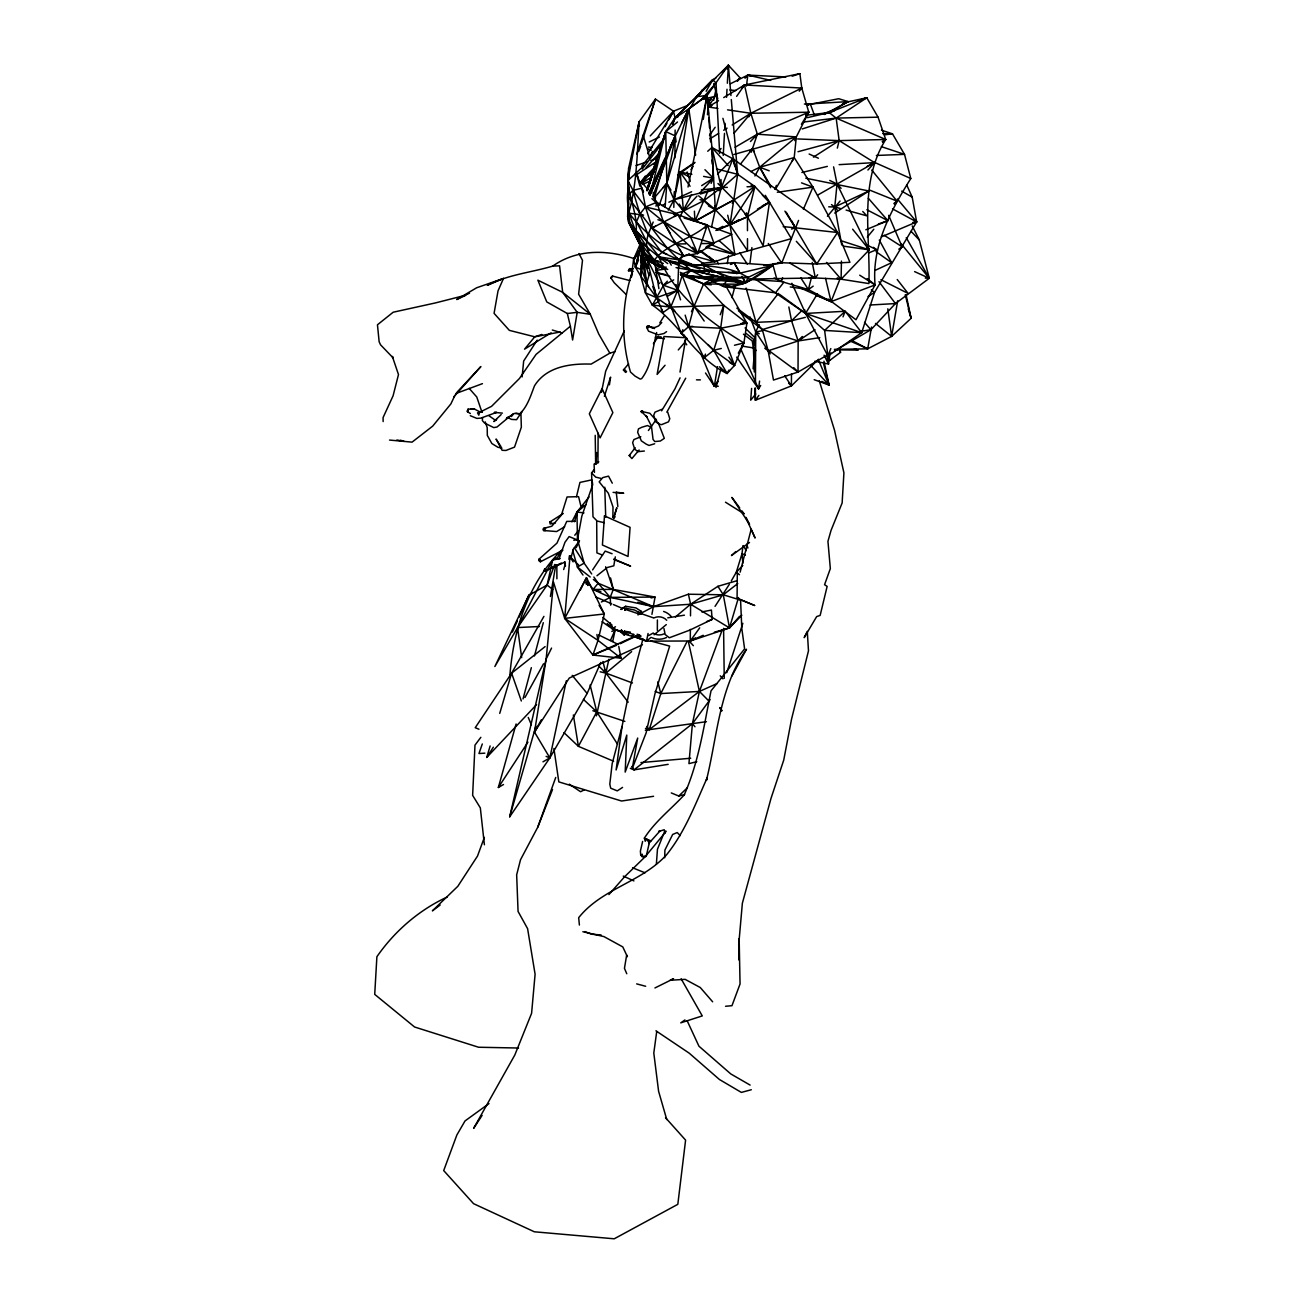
<?xml version="1.0" encoding="UTF-8"?>
<svg xmlns="http://www.w3.org/2000/svg" width="1304" height="1304" viewBox="0 0 1304 1304"><rect width="100%" height="100%" fill="white"/><g stroke="black" fill="none" stroke-linecap="round" stroke-linejoin="round"><path stroke-width="1.5" d="M652.293 176.447L652.31 172.943L665.741 131.59L674.738 118.273L728.382 65.2L740.101 77.881L737.542 81.044M544.534 569.163L544.534 571.299L561.193 563.312L544.534 571.299L544.534 569.163L545.871 570.516L565.284 561.959M675.276 118.762L673.5 111.182L655.439 99.104L639.107 121.777L628.658 168.053L627.648 216.611L628.658 222.267L659.4 283.604M736.841 308.135L756.043 322.349L762.302 329.586L768.154 350.792L773.484 380.067L798.032 372.064L798.146 340.963L791.561 320.784L788.855 306.994M657.346 630.321L657.395 619.971M755.423 388.184L755.358 400.246L791.398 385.902L818.521 359.268M755.456 382.17L755.717 331.933L750.044 316.97M597.933 463.132L598.128 433.221M788.578 383.066L791.398 385.902L791.479 374.02M649.799 260.425L652.114 262.984L644.42 253.351L635.667 235.339C640.052 211.59 621.503 187.76 630.517 164.679M690.386 629.392L690.272 640.997L646.523 641.144L632 635.863M690.501 615.847L690.615 604.241L688.414 594.216L653.483 606.67L637.933 614.901M737.086 598.259L754.608 605.463L737.086 598.259L737.298 573.483M586.164 582.399L586.148 583.98L587.908 584.73L587.925 583.149L586.164 582.399L587.908 584.73M638.585 612.163L639.498 614.168L641.405 611.429L638.357 613.157L638.585 612.163L634.445 609.995L626.49 608.381L624.795 610.207L624.779 609.18L639.498 614.168L641.372 613.711L641.405 611.429L635.928 607.908L625.675 606.311L621.128 609.441L625.675 606.311M674.249 191.753L673.809 207.434M674.901 157.865L675.13 130.041M844.226 102.674L866.785 97.767L878.065 117.181L885.709 139.495C858.619 183.082 870.567 235.421 868.904 283.571L841.113 279.203L841.439 261.093M841.748 244.989L834.772 206.945L837.038 183.978L833.598 166.879M738.732 959.858L739.156 938.619L740.053 983.966L731.968 1005.694L725.562 1006.264M628.316 183.864L628.658 222.267L640.427 245.38L643.247 253.742L646.605 283.31L645.464 292.911L652.375 305.12C680.313 324.305 695.439 358.421 727.094 373.482L734.543 365.43L743.916 342.968L746.899 323.196L724.894 284.288M628.398 179.903L628.658 168.053M652.212 176.953L652.31 172.943L657.346 159.218L656.254 164.793M664.681 857.755L664.91 850.061L672.668 834.462L677.2 832.555L680.264 835.603M814.918 361.192L828.513 364.028L829.849 354.411M640.932 267.907L641.617 245.885M680.558 299.855L677.672 290.287L678.879 259.855L681.356 256.823M828.007 299.007L855.994 319.741L875.082 284.924C871.545 245.967 890.844 210.514 910.795 178.518L904.52 154.377L892.49 133.839L881.455 130.139M641.046 262.626L641.079 255.307M673.695 309.765L656.515 297.638L645.464 292.911L640.671 275.926L643.508 254.899M667.746 269.472C649.082 260.555 638.895 239.463 628.658 222.267L627.827 180.474L639.107 121.777C637.053 153.481 637.102 186.146 627.648 216.611C636.107 236.627 643.198 260.164 665.007 269.195L653.728 263.767M723.231 155.437L724.486 133.383M724.714 129.373L725.057 123.358M726.54 97.295L727.013 89.259M727.355 83.244L728.382 65.2L722.432 72.405M595.944 464.11L596.531 454.411M639.188 634.803L641.03 636.14L639.074 636.433L637.118 634.266L639.188 634.803L639.074 636.433L635.488 637.297L625.268 634.282L621.389 630.093L625.268 634.282M665.105 207.124L666.833 183.261L665.741 131.59L677.509 122.005M751.609 388.396L750.697 400.181L755.782 393.987M753.109 368.771L754.771 347.174M596.433 715.847L608.903 659.253M482.594 417.59L482.35 420.556L484.566 423.067L493.743 427.598L496.954 427.044L509.342 416.775M576.596 516.009L576.938 512.048L589.017 496.987M578.65 565.023L569.978 556.661L564.697 618.373L592.912 655.048L621.03 658.21L618.781 646.507M722.171 630.077L699.417 691.43L692.408 723.687L688.936 763.622L696.809 761.699M738.667 945.286L742.367 903.216L771.023 798.325L783.737 760.085L791.561 719.123L808.48 650.826L807.29 631.397L804.193 637.64L816.663 616.596L820.151 615.406L827.143 586.392L824.568 584.697L830.338 568.609L827.942 541.323L831.039 530.402L842.139 502.969L843.916 472.879L834.527 430.271L819.287 380.801M595.602 464.371L596.661 452.472M707.453 114.752L708.153 106.993L716.695 93.937M633.239 634.575L634.086 634.592L624.534 631.511L621.372 632.619L624.208 635.032L624.453 631.234L630.451 632.163M522.122 376.938L523.67 361.029L537.183 340.132M792.164 161.06L794.201 157.588L796.32 136.904L808.773 112.209L801.781 88.053L799.874 73.66L744.502 84.988L723.736 97.572M642.79 256.154L643.442 250.221M713.011 277.475L682.188 275.405L677.672 290.287L670.729 307.043L663.149 312.471L656.515 297.638L640.671 275.926L643.524 251.672M742.889 546.213L742.025 553.629L736.336 572.179L731.316 580.883M746.458 86.048L747.811 75.078L785.888 76.952M749.947 263.343L751.903 247.564M759.58 381.078L758.553 388.951L736.727 357.133M642.97 638.927L630.207 686.8L622.041 726.491L616.107 769.963L626.784 735.065L625.187 772.098L637.705 738.048L632.228 768.61L646.132 732.799L654.999 693.614L669.669 646.099L650.598 640.965M685.17 315.144L688.626 326.619L704.046 357.866L713.728 350.303L720.672 328.233L723.785 305.348L703.606 283.93L680.346 272.34M656.727 1031.497L653.793 1053.045L658.601 1091.301L666.751 1119.533M731.299 99.544L737.656 174.312L729.979 224.907L734.902 254.59L714.885 261.713L701.552 263.375M759.172 324.631L755.717 331.933L753.386 347.712L754.299 371.95M609.424 384.859L610.582 377.117L604.388 396.286M680.003 372.064L685.888 337.883M648.039 268.331L640.883 259.137L641.47 255.291M509.782 676.678C513.238 630.566 527.37 584.665 560.573 551.152M703.247 119.414L707.094 95.518L728.382 65.2L730.957 95.518M727.273 263.685L728.545 255.714M711.528 227.108L715.342 209.7L711.935 147.515L707.094 95.518L688.789 108.851L674.103 199.724L668.267 210.123M717.526 366.62L714.347 386.261L718.292 386.277M615.292 556.857L613.809 565.806L607.338 567.501L596.955 575.749M626.67 955.001L624.453 968.334L626.768 973.746M550.418 596.482L555.797 564.746M834.397 349.358L867.698 348.836L891.643 336.383L897.657 300.817M849.67 340.8L867.698 348.836L871.528 327.011M651.935 198.648L659.221 205.38L666.833 183.261L675.309 135.926L688.789 108.851L707.094 95.518L708.463 113.66M653.174 222.039C647.729 236.578 640.997 245.511 654.412 260.067L658.895 288.657M656.026 206.228L656.743 202.283L677.868 214.687L731.805 234.312L706.898 246.374M591.706 573.956L584.159 563.165L577.476 539.595L581.812 516.205L592.766 484.485M640.052 250.808L641.063 245.445M656.385 864.079L657.461 849.246L664.877 830.876L665.024 833.142L664.209 829.735L658.634 831.512L660.166 830.746L650.68 841.341L648.593 840.526L649.115 843.59L646.213 856.353L642.073 856.581L640.704 855L640.394 851.088L642.627 841.439M601.486 392.325L605.675 371.184L624.241 330.988M656.645 332.536C652.571 348.103 651.804 365.462 641.666 378.633L640.199 379.073L635.064 376.123L630.5 372.031C620.737 339.007 621.421 303.473 632.652 270.922L631.25 277.475L633.597 259.398L640.786 242.707M648.072 633.483L646.523 641.144L631.804 635.7M651.935 614.331L655.048 597.069L613.287 589.408L593.076 589.441L588.593 583.035M688.023 187.026L707.094 95.518L696.613 96.61L674.738 118.273L672.375 123.864M566.343 680.737L549.848 757.885L509.701 816.809L546.18 658.895L553.532 582.22L564.697 618.373L598.014 640.394L621.03 658.21M612.717 641.438L615.26 629.555L607.305 623.817M532.048 592.88L528.821 595.26L494.852 666.54L517.574 627.566L547.126 585.072L552.651 560.003L556.009 557.786M640.134 250.727L640.965 246.961M713.581 100.359L716.222 88.542M535.862 726.246L509.701 816.809M651.103 190.857L665.741 131.59L675.309 135.926L676.124 141.973M573.76 540.247L577.476 539.595L578.389 535.683M574.64 521.665L576.938 512.048L585.887 504.713M616.596 645.301L592.912 655.048L598.014 640.394L604.306 613.972L586.49 577.656L564.697 618.373L604.306 613.972L599.106 605.284M576.482 496.677L579.954 482.415L591.804 479.872L592.619 483.425M837.331 148.118L839.157 140.62L836.157 118.093L829.148 112.551L807.339 115.127M640.671 275.926L635.472 267.255L640.704 245.869M648.544 286.75L641.372 269.586L635.472 267.255L640.786 245.771M747.469 230.678L747.453 216.692L754.918 186.537L737.656 174.312L716.466 168.917M658.292 422.806L664.307 438.356L660.362 441.029L654.738 441.551L653.043 439.366L651.429 426.098L646.279 415.943L647.224 417.329L641.258 411.363L649.865 413.286L657.086 421.453M811.805 276.138L808.398 289.586L831.072 301.615L875.082 284.924L867.193 278.567M571.022 557.916L573.206 549.343L579.432 540.801L569.131 536.58L564.974 542.268L558.976 559.074M716.01 387.467L721.014 368.462M740.15 572.146L751.169 529.261L755.097 538.014L745.839 517.59M731.952 297.654L734.983 286.195M622.041 726.491L612.179 763.639L609.799 784.111L610.696 788.187L617.281 790.876L622.562 787.404M523.034 698.928L531.347 667.664M534.461 655.928L543.295 622.693M696.01 265.348L734.022 262.658L773.027 265.315L748.154 277.426L710.582 279.675L703.606 283.93L694.054 306.228L688.626 326.619L681.144 333.335L687.273 338.681M642.383 265.853L641.372 269.586L641.209 266.097M691.283 219.887L694.934 221.305L715.342 209.7L721.405 187.531L732.913 158.795L711.935 147.515L707.73 151.248M479.595 412.308L478.796 415.161L477.525 412.814L482.284 411.787L479.595 412.308L491.559 406.343L519.432 378.519L536.091 354.378L570.386 326.228L567.322 313.498L546.767 301.909L537.867 280.181L562.676 292.34L590.304 314.313L598.797 334.117L609.832 353.156L615.26 351.575M503.507 784.519L498.356 787.486L516.091 723.997M647.615 189.194L656.792 162.006M635.472 267.255L639.71 252.601L633.597 259.398L635.472 267.255L638.618 259.789M563.67 569.555L565.349 563.752M647.224 190.433L652.31 172.943L655.064 167.727M657.053 204.125L654.233 197.931L666.377 156.138L675.309 135.926L674.152 139.772M536.596 704.6L486.734 757.428L490.125 745.953M499.725 713.386L511.608 673.19L543.931 616.368M663.051 187.76L666.833 183.261L688.789 108.851L674.738 118.273L672.505 123.733M699.71 627.811L690.272 640.997L729.474 627.909L738.504 597.558M640.883 259.137L643.768 249.749M649.799 272.878L646.605 283.31L642.269 261.289L643.638 257.833M727.176 69.096L728.382 65.2M647.436 190.71L665.741 131.59L646.67 190.612M641.291 144.19L655.439 99.104L636.808 153.986M672.946 123.961L674.738 118.273L678.064 116.773M791.887 283.278L805.562 313.449L827.942 356.025L861.699 332.667L874.544 292.373L916.647 221.924L912.197 197.132L906.606 184.712M647.077 189.259L652.31 172.943L655.716 167.939M647.762 189.064L657.346 159.218M624.795 610.207L626.49 608.381L624.779 609.18M687.061 641.47L660.818 693.565L649.213 729.669L645.317 730.256M799.254 91.198L801.781 88.053L744.502 84.988L750.843 113.269L757.347 134.198L751.316 152.177M782.628 277.768L781.406 281.501L749.8 279.415M726.752 672.734L742.84 623.296M629.278 192.095L628.055 195.698L631.984 202.527L667.077 247.89L678.879 259.855L694.054 265.657M629.18 184.19L627.827 180.474L629.115 176.692M643.54 191.802L641.861 188.167L632.831 190.417L628.055 195.698L628.593 186.733C624.274 206.57 632.733 224.875 640.932 242.348L658.813 256.888L678.879 259.855L683.687 256.04L697.673 253.498L707.371 224.94L684.176 218.045M482.301 743.965L478.959 753.516L484.86 753.158M569.457 555.651L568.903 559.286M482.105 1115.393L473.629 1128.351L514.803 1055.034L531.592 1013.322L535.096 974.235L527.598 928.66L518.063 911.414L516.661 874.837L520.524 859.727L537.753 827.209L555.732 777.461M649.897 192.715L666.377 156.138L649.946 195.062M484.371 837.38L477.508 856.06L457.818 886.312L432.39 910.86L440.165 905.009M518.943 617.362L528.821 595.26L547.126 585.072L554.738 564.436M634.901 193.905L627.827 180.474L629.18 176.855M638.667 151.508L640.688 146.081M652.603 196.839L675.309 135.926L670.158 146.993M704.046 357.866L705.464 354.117M720.248 314.737L723.785 305.348L746.899 323.196L720.672 328.233L688.626 326.619L670.729 307.043L668.985 303.441M830.811 348.559L827.942 356.025L824.617 330.417L805.562 313.449L779.352 294.231M843.02 316.856L845.171 311.248L805.562 313.449L755.766 279.431M798.57 220.392L781.748 263.033L763.59 265.429M610.647 605.186L610.191 597.379L613.287 589.408L610.549 577.949M537.753 827.209L552.521 789.507M628.968 269.455L628.463 270.743L632.75 271.118L628.968 269.455L633.076 268.608M839.988 278.991L831.072 301.615L816.141 295.372M705.594 99.283L707.094 95.518L705.252 99.104M774.902 189.096L776.434 185.38M794.788 140.636L796.32 136.904L757.347 134.198L735.097 147.254M708.219 190.286L694.934 221.305L683.426 211.02L674.103 199.724L666.833 183.261L654.233 197.931L656.075 201.419M711.153 183.359L713.337 178.159L711.935 147.515L728.268 165.657M614.836 516.84L613.662 518.047L612.896 517.003L614.836 516.84L613.662 518.047L612.896 517.003L612.994 506.995L608.365 493.271L599.188 481.861L602.725 477.606L608.528 476.139L612.277 483.181M650.028 195.095L675.309 135.926M686.393 114.459L688.789 108.851L695.635 155.176M803.362 209.308L812.946 187.14L794.201 157.588L759.694 167.238L750.859 171.59M465.707 295.356L456.726 299.529L476.677 287.76L503.474 278.453L498.03 290.873L494.069 313.351L509.359 330.368L534.754 336.807L560.28 331.998M629.392 269.667L629.913 268.477L628.463 270.743L632.913 269.015M542.969 761.829L549.848 757.885L587.142 693.451L600.802 662.416M610.435 640.508L615.26 629.555L607.012 624.225M658.373 336.399L653.402 343.751M658.406 205.902L656.743 202.283L645.48 206.945L639.954 213.954L636.499 221.696L646.213 240.653L661.682 259.724M512.358 632.098L517.297 621.046M680.069 377.834L674.95 388.869L661.601 410.841M648.707 193.073L665.024 158.045M454.933 395.291L450.891 403.898L432.7 426.131L412.064 442.137L389.537 440.067M576.205 547.647L579.432 540.801M684.6 335.405L681.144 333.335L682.872 329.716M691.479 311.656L694.054 306.228L682.188 275.405L680.574 274.508L691.299 270.319L740.069 273.123L773.027 265.315C757.885 276.04 742.612 288.526 722.726 286.244L685.888 268.086M685.708 378.193L666.817 412.194M650.745 155.111L652.489 151.508M480.475 412.178L474.558 409.13L468.103 409.146L467.028 411.363L470.385 413.58M648.626 193.905L652 187.01M679.628 217.426L691.544 194.589M700.427 93.758L702.139 90.318L712.717 79.691L715.782 78.207M551.559 648.072L546.18 658.895L534.51 732.098L549.848 757.885L546.115 756.385M580.231 590.288L586.49 577.656L587.925 585.496M681.601 123.146L688.789 108.851M571.902 521.812L576.938 512.048L583.98 512.896M521.665 657.64L517.574 627.566L552.651 560.003L560.215 558.519M732.229 203.359L734.136 199.822L754.918 186.537L769.458 202.201L791.398 238.632L734.902 254.59L705.806 247.222M665.073 126.7L666.947 123.244M668.822 119.805L673.5 111.182L687.778 105.363M748.903 116.838L750.843 113.269L801.781 88.053M754.918 175.975L759.694 167.238L796.32 136.904L733.891 154.475M731.886 675.994L746.507 649.229C719.205 687.713 717.396 736.075 706.393 780.411L707.11 777.917C695.309 804.34 684.942 832.001 666.572 854.772C641.454 882.368 601.943 888.415 578.683 917.69L579.4 925.041M524.942 697.51L543.54 663.785M719.433 366.783L727.094 373.482L728.969 370.091M738.308 353.139L743.916 342.968C709.131 321.762 674.624 295.812 658.813 256.888L656.238 253.954M723.785 305.348L670.729 307.043L652.375 305.12L663.508 285.283L667.338 281.191M541.307 719.841L534.51 732.098L569.277 678.047L642.448 644.812M556.808 558.797L561.6 550.239M690.077 108.183L696.613 96.61L706.687 86.602M706.165 91.28L712.717 79.691L716.043 83.032L719.645 153.367M638.487 250.727L633.597 259.398L635.847 256.35M729.311 584.371L715.048 606.36M700.069 93.823L702.139 90.318L696.173 97.881M775.358 189.471L794.201 157.588M861.699 332.667L824.617 330.417L845.171 311.248L861.699 332.667L805.562 313.449L817.461 293.726M647.729 153.676L673.5 111.182L650.256 135.893M656.466 419.285L648.398 430.499M801.422 124.271L808.773 112.209L750.843 113.269L727.55 109.846M592.603 569.913L605.186 551.103L612.114 553.744M760.688 385.495L758.553 388.951L740.753 348.967M659.808 322.854L664.258 315.845M698.977 95.208L702.139 90.318M486.734 757.428L493.336 747.192M751.071 185.201L754.918 186.537L729.979 224.907L717.428 229.993M498.356 787.486L527.941 742.172M644.372 838.13L645.252 841.243L646.605 838.945L648.919 842.449L650.158 840.575L644.372 838.13C655.13 821.341 670.875 809.328 684.192 794.967C698.83 762.009 703.932 725.92 711.022 690.843L744.6 648.887L741.813 628.528L740.591 600.59M690.99 169.601L693.206 166.26M777.803 262.593L816.744 263.995L837.51 232.519L812.946 187.14L801.536 182.87M708.251 102.69L711.642 97.621M545.105 646.605L511.608 673.19L475.226 727.713L478.959 729.229M717.77 381.273L714.347 386.261L705.513 372.993M649.115 843.59L650.158 840.575M709.523 135.404L715.162 127.27M736.613 96.382L744.502 84.988L741.617 87.841M750.322 279.056L815.326 277.964L817.641 274.753M624.208 635.032L626.116 632.766L624.453 631.234M722.726 286.244L728.186 278.681L745.595 282.789L773.027 265.315L769.132 266.472M758.879 395.405L755.358 400.246L754.902 388.119M754.967 137.474L757.347 134.198L808.773 112.209L806.231 115.371M630.305 768.3L634.021 769.882L692.408 723.687L710.109 699.596M604.159 522.692L597.15 521.029L592.994 516.824L591.576 472.944L593.923 469.782M640.541 182.56L645.415 176.04M653.972 164.63L657.623 159.74M480.85 737.314L474.982 745.138L472.635 795.358L480.328 807.893L484.403 844.764M639.107 449.994L631.902 458.568L629.196 455.569L635.211 447.728M642.236 169.064L663.345 141.745M746.1 288.054L756.043 322.349L778.374 293.367M718.928 190.71L737.656 174.312L722.905 118.305M718.064 381.469L714.347 386.261L701.324 354.769M708.61 102.25L711.087 99.071M740.395 164.19L752.718 148.428L754.38 151.981M827.453 216.252L840.086 201.044M783.883 282.218L775.538 292.781L723.671 286.684M574.771 535.243L578.34 530.761M641.78 166.211L664.877 137.849M704.893 227.972L707.371 224.94L703.41 224.288M637.884 602.22L653.483 606.67L610.191 597.379L593.076 589.441L598.194 583.214L653.483 606.67L690.615 604.241L723.296 594.803L737.738 583.589M867.339 237.051L873.81 229.243M894.479 204.255L897.054 201.142L871.724 170.042M666.214 831.251L645.024 856.875L624.469 876.875L608.919 894.577M718.488 151.59L721.079 148.526M734.022 133.204L750.843 113.269L732.163 124.939M623.426 369.994L624.371 369.276L626.539 371.705L625.594 372.422L623.426 369.994L628.593 363.849M642.448 182.446L653.989 169.015M748.203 116.333L750.843 113.269M665.056 365.25L657.118 374.427L663.948 336.53L686.312 337.736L684.567 341.518L686.768 344.827M678.276 349.945L684.893 342.284M714.38 632.179L729.474 627.909L739.564 616.319M716.043 83.032L701.487 99.56L715.293 96.333M899.45 249.781L902.107 246.782L888.66 215.339M453.727 396.986L480.866 366.554L457.068 392.145M741.797 88.02L744.502 84.988M867.926 170.025L874.544 162.625L839.157 140.62L797.64 138.941M646.083 167.515L659.531 152.731M673.907 214.035L683.426 211.02L697.021 196.089M699.743 193.09L713.337 178.159L713.043 174.133M802.27 336.513L798.146 340.963L768.154 350.792L764.992 348.315M661.747 322.528L658.52 326L654.738 327.5L650.484 327.222L654.559 328.494L647.534 325.772L646.637 327.385L648.544 331.183L658.145 334.835L663.997 333.498L666.572 331.64M640.541 182.332L655.814 165.983M745.089 77.979L747.811 75.078L753.598 76.268M750.468 141.517L757.347 134.198M737.314 80.832L740.101 77.881M696.613 96.61L712.717 79.691M707.583 101.908L710.321 99.039M742.775 565.463L736.336 572.179L739.466 574.754M809.246 277.67L841.113 279.203L869.23 249.83L837.038 183.978L829.719 180.425M675.407 616.971L690.615 604.241L729.474 627.909L741.846 615.178M717.542 174.019L732.913 158.795L837.51 232.519L849.931 262.316L816.744 263.995L796.32 241.305M801.552 310.89L791.561 320.784L762.302 329.586L738.406 310.808M805.872 115.045L808.773 112.209M579.595 509.457L583.589 505.593M671.283 792.93L678.765 796.027L687.387 787.714M501.16 414.574L493.857 421.551L496.645 419.448L495.112 420.067L488.951 415.748M744.991 77.735L747.811 75.078L770.697 80.408M875.506 323.425L891.643 336.383L911.105 318.29L906.15 295.014M735.766 551.592L731.462 555.569L749.523 542.464M635.227 173.725L644.111 165.608M882.694 142.234L885.709 139.495L836.157 118.093L804.03 121.957M627.827 180.474L636.336 172.943L643.198 191.949M600.166 671.788L605.936 673.125L631.625 651.641M651.087 637.33L646.523 641.144L635.765 635.7M654.119 634.787L666.295 624.6M802.791 337.133L798.146 340.963L762.302 329.586M749.637 150.873L752.718 148.428L759.694 167.238L770.631 187.711M717.167 683.508L699.417 691.43L649.213 729.669L645.464 728.382M629.196 455.569L630.37 454.672M827.747 354.688L829.654 360.474L840.542 352.341L839.287 348.494M677.77 175.143L694.967 162.381L680.166 172.161L674.103 199.724L668.887 202.218M893.876 203.505L897.054 201.142L869.475 190.025M488.984 1103.591L465.023 1120.935L456.856 1135.018L443.702 1170.584L473.564 1203.674L534.347 1231.791L614.233 1238.8L677.819 1204.325L685.594 1140.12L665.513 1117.691M813.191 286.147L808.398 289.586L790.257 286.945M898.88 249.08L902.107 246.782L884.112 235.242M684.942 1019.94L680.753 1022.858L702.269 1015.914L681.128 978.799M815.033 329.716L798.146 340.963L819.776 337.638M802.221 128.949L836.157 118.093L866.785 97.767L859.222 100.555M637.656 173.986L657.33 160.995M724.16 219.528L729.979 224.907L747.453 216.692L769.458 202.201L765.301 195.307M690.615 604.241L717.933 586.311L736.662 580.802M641.861 183.261L652.049 176.676M813.452 157.132L839.157 140.62L885.709 139.495L882.237 141.565M834.707 213.041L868.937 190.987L805.79 178.208M868.024 296.562L874.544 292.373L871.333 289.912M701.682 185.624L713.337 178.159L704.942 169.699M555.455 522.888L550.158 523.996L549.815 522.024L563.295 513.45M648.919 842.449L650.68 841.341M710.093 138.729L718.586 133.432M723.687 130.237L727.078 128.118M641.861 188.167L645.48 206.945L652.098 227.972L675.782 243.995L697.673 253.498L714.038 243.408L707.371 224.94C691.381 239.61 667.615 242.952 654.412 260.067L644.42 253.351L633.516 229.471M551.136 332.83L524.55 349.162L534.754 336.807L541.877 334.46M508.674 417.101L506.376 418.486L514.298 413.433L519.823 413.841C527.582 406.359 530.712 395.617 534.493 385.837C546.457 366.538 570.288 363.441 591.152 364.093L609.832 353.156M717.852 108.428L708.153 106.993L718.537 100.718M564.632 526.734L556.629 531.559L543.54 530.5L543.523 528.413L551.755 526.262L561.388 515.129L567.061 496.971L578.568 496.661L580.818 505.789M447.272 896.989C419.073 909.964 394.476 931.3 376.889 956.729L374.721 994.381L414.574 1026.998L478.568 1047.242L518.536 1048.025M648.984 275.177L643.328 258.322L646.311 256.562L649.506 258.714M695.488 637.9L690.272 640.997L703.215 635.309M652.375 305.12L659.123 301.159M667.55 296.22L677.672 290.287L675.684 284.614L677.672 290.287L656.515 297.638L652.75 286.407M765.269 347.94L798.032 372.064L830.99 352.928M834.462 350.906L870.909 329.749L895.44 303.571L929.279 278.29L919.336 240.034L912.229 225.934M679.71 263.75L678.879 259.855L661.568 252.112L647.746 234.052L639.954 213.954L632.831 190.417L645.48 206.945L663.296 221.484L697.673 253.498L690.419 236.643L677.868 214.687L652.098 227.972L655.521 226.195M824.307 114.491L848.154 101.614L810.289 103.847L806.524 105.037L838.733 98.713L848.154 101.614L829.148 112.551L823.378 113.921M738.553 219.968L729.979 224.907L715.342 209.7L698.602 195.812M757.428 209.113L769.458 202.201L762.367 195.013M817.689 195.095L874.544 162.625L839.124 164.646M645.887 176.953L654.543 172.063M648.675 635.553L653.304 632.994M611.837 631.446L615.26 629.555L620.818 631.234M692.587 218.127L694.934 221.305L734.136 199.822L747.453 216.692L763.133 245.788L769.458 202.201L762.269 205.918M660.883 282.446L663.508 285.283L673.695 279.887M615.488 626.768L612.049 628.593L602.106 621.747M601.388 602.008L610.191 597.379L655.048 597.069L651.087 597.933M708.414 205.918L715.342 209.7L734.136 199.822L717.95 183.522M717.428 229.178L722.823 226.391M674.429 216.464L677.868 214.687L645.48 206.945M562.872 550.223L540.41 561.779L538.911 560.769L538.992 559.204L556.955 543.149L566.735 521.404L575.064 521.323M679.27 204.076L683.426 211.02L703.834 200.686L721.405 187.531L727.322 187.352M730.354 83.798L747.811 75.078L751.511 76.268M730.452 264.435L734.022 262.658L740.069 273.123L748.154 277.426L749.751 280.67L742.172 284.256L703.606 283.93L682.188 275.405L710.582 279.675L745.595 282.789L748.154 277.426L705.415 276.872L709.262 276.464M584.225 789.914L580.573 791.724L569.31 784.177M867.241 166.227L874.544 162.625L870.73 163.945M730.631 264.288L734.022 262.658L739.808 272.715M598.797 461.828L594.086 464.11L594.445 472.374M649.229 141.973L659.449 137.034M661.943 205.543L665.415 203.88M701.813 611.935L711.43 610.06L712.114 619.416L689.751 630.142L669.311 637.786L665.154 634.494L663.948 628.528M503.474 278.453L487.288 285.332C507.712 274.704 530.924 272.552 552.717 266.114C577.053 248.803 607.55 249.569 634.771 258.86M620.215 643.703L636.401 635.977M828.708 206.831L834.772 206.945L868.937 190.987M875.163 270.368L891.643 262.691L879.303 240.066M640.704 855L642.35 854.25L642.073 856.581L646.213 856.353M691.609 191.737L674.103 199.724L721.405 187.531L720.982 179.496M469.505 293.204L464.159 295.617L435.308 302.952L393.172 312.226L377.459 324.777L379.138 341.729L380.523 344.778L393.303 358.078L392.341 356.416L398.486 374.574L393.091 395.78L383.083 417.557L383.132 421.567M592.912 655.048L636.336 635.635M642.399 184.451L649.734 181.256M715.847 230.466L747.453 216.692L746.491 212.829M881.406 236.855L916.647 221.924L897.38 198.99M687.257 254.557L683.687 256.04C661.715 247.206 643.524 231.704 629.05 213.22L643.54 215.111M865.856 229.781L887.894 220.669L868.334 198.273M869.116 252.764L876.598 249.667L873.272 247.336M708.153 106.993L711.919 105.445M806.671 105.331L810.289 103.847L814.429 115.274M706.589 621.633L712.114 619.416M829.034 112.943L834.707 110.661M861.129 100.049L866.785 97.767L829.148 112.551L807.437 117.653M654.934 987.959L673.532 978.734L670.174 980.266L685.089 979.337L700.264 987.519L712.652 1001.814M842.531 103.847L848.154 101.614M655.733 269.08L662.905 266.342M455.748 393.563L482.447 383.653M823.264 113.774L838.407 108.199M667.778 617.819L684.421 615.178M878.374 224.027L887.894 220.669L866.85 209.732M636.042 165.559L647.094 161.826M650.777 160.571L656.319 158.713M642.742 249.797L643.247 253.742L644.42 253.351L640.932 242.348L645.398 245.983M791.528 229.08L795.375 227.792L837.51 232.519M792.147 76.219L799.874 73.66M700.346 194.019L721.405 187.531L701.373 189.976M654.657 443.767L649.05 445.446L646.262 444.175L641.356 440.866L637.64 432.309L638.455 428.886L641.894 427.239L647.501 425.56L650.272 426.832M797.999 151.72L839.157 140.62M661.878 409.326L654.983 412.145L653.728 415.242L655.798 421.795L659.188 424.207L661.633 424.631L668.528 421.811L669.783 418.714L667.713 412.162M640.786 436.758L633.891 439.578L632.636 442.659L634.706 449.228L638.096 451.64L644.355 451.037M751.316 1089.736L741.357 1092.41L719.433 1079.5L689.18 1053.143L655.945 1030.812M678.765 796.027L684.567 794.56M805.318 317.361L791.561 320.784L756.043 322.349M692.652 326.391L688.626 326.619L713.728 350.303L721.275 348.461M734.478 345.25L743.916 342.968M801.895 172.503L827.339 166.39M912.702 222.788L916.647 221.924L892.539 208.885M718.145 279.398L726.083 277.85M770.208 353.857L755.717 331.933L761.569 330.874M668.17 764.34L634.021 769.882L631.821 766.459M912.637 222.544L916.647 221.924M861.08 331.265L870.909 329.749L864.519 322.365M735.521 286.228L731.528 286.831L725.757 284.924M653.581 796.288L621.568 801.015L558.829 781.895L553.907 748.463M777.331 192.258L812.946 187.14M724.079 280.311L728.056 279.741M646.735 726.426L649.213 729.669L706.426 721.683M655.765 270.401L664.795 269.146L653.923 263.864M690.696 758.243L640.949 762.579M884.454 134.817L892.49 133.839L882.775 133.595M567.322 313.498L577.199 312.341L590.304 314.313L578.617 294.215L582.497 260.327L578.976 253.579M736.222 273.547L740.069 273.123C714.021 262.104 684.258 268.249 658.813 256.888L667.746 263.571M655.847 337.85L661.47 337.296L657.526 337.051M710.126 243.783L714.038 243.408L690.419 236.643L663.296 221.484L657.917 219.74M773.728 263.75L781.748 263.033L768.284 243.457M613.108 517.166L614.086 517.085M684.437 274.182L680.574 274.508L693.989 278.241M711.528 271.982L715.391 271.656L745.595 282.789L741.911 276.35M740.868 323.555L746.899 323.196L742.987 322.365M870.029 305.006L895.44 303.571L878.977 281.664M655.146 691.446L660.818 693.565L699.417 691.43L709.376 701.519M517.574 627.566L539.432 626.507M736.01 273.302L740.069 273.123L732.212 271.835M552.717 266.114L559.579 265.82L562.676 292.34L577.199 312.341L572.603 340.018L570.386 326.228M876.402 155.453L904.52 154.377L881.39 146.651M653.809 263.718L662.253 267.32L666.246 267.157M804.389 104.027L810.289 103.847M747.029 186.765L754.918 186.537M736.108 273.221L740.069 273.123L736.075 272.764M836.157 118.093L878.065 117.181M685.855 243.848L675.782 243.995L663.296 221.484L656.743 202.283M701.959 243.587L714.038 243.408M470.614 409.13L474.558 409.13M696.466 379.839L700.395 379.888M835.408 349.831L858.211 350.091L854.397 348.853M688.414 594.216L723.296 594.803L741.764 600.459M673.875 214.622L677.868 214.687M716.466 279.822L680.574 274.508L710.582 279.675L728.186 278.681L742.172 284.256L738.243 283.653M724.29 280.034L736.043 280.327M705.529 271.15L691.299 270.319L676.042 267.613M727.876 272.422L740.069 273.123M925.253 278.062L929.279 278.29L906.28 237.687M549.815 522.024L551.445 522.122M601.046 934.919L591.739 934.251L584.844 931.594M691.267 276.073L685.219 275.6L691.299 270.319L720.427 276.921M724.388 278.388L728.186 278.681L703.606 283.93L711.267 284.859M613.092 492.374L623.703 493.254L616.89 492.244M502.399 413.123L494.297 412.406L496.645 412.374L480.834 418.128L476.905 418.405L470.288 415.715M729.849 89.992L735.831 90.563M783.199 226.619L795.375 227.792L816.744 263.995M648.43 147.075L652.31 147.564M843.525 246.163L869.23 249.83L866.752 246.603M695.048 277.084L685.219 275.6L690.843 277.198M741.585 346.016L753.63 347.972M515.862 413.205L519.823 413.841L522.04 411.477L516.563 419.709L511.494 419.399L507.386 417.394M671.267 265.136L669.359 261.566L685.073 264.125M691.87 174.28L680.166 172.161L683.426 211.02M703.589 176.399L713.337 178.159M655.374 337.149L664.29 338.795M837.152 278.388L841.113 279.203L826.508 262.43M501.975 448.152L497.883 447.256L491.852 443.523L487.321 435.438L487.207 427.647L485.251 421.909M656.091 272.438L665.676 274.622M582.855 931.724L603.98 936.614L622.79 946.916L627.403 956.729M600.997 478.389L595.749 477.15L591.576 472.944M629.913 280.588L612.57 276.106L610.826 277.801L614.233 282.756L625.855 294.199M811.381 276.97L815.326 277.964L812.213 262.43M676.939 258.094L683.1 263.278L715.391 271.656L723.394 276.057M700.003 199.675L703.834 200.686L708.202 204.728M636.662 983.884L645.643 986.264M656.238 272.715L669.979 276.399M837.201 278.143L841.113 279.203M690.061 254.883L714.885 261.713L708.952 256.448M641.372 613.711L653.385 617.835M831.479 204.614L834.772 206.945L840.428 208.526M846.084 210.091L866.818 215.828L862.759 211.492M658.292 261.159L654.412 260.067L663.312 263.506M687.42 269.243L745.595 282.789L742.709 277.752M593.076 589.441L600.867 591.674M592.864 710.729L624.861 721.389M552.342 330.026L561.991 332.96M400.621 440.247L403.995 441.339L396.889 439.986M841.813 240.963L869.23 249.83L852.637 229.194M662.595 258.127L658.813 256.888L673.255 262.854M736.499 282.381L742.172 284.256L738.423 282.756M669.359 261.566L691.299 270.319L683.1 263.278L700.02 269.064M703.769 270.352L709.409 272.275M663.508 285.283L677.672 290.287M814.201 379.692L829.051 385.055L823.965 361.208M628.381 634.543L612.049 628.593L610.305 622.921M622.611 632.293L612.049 628.593L611.804 624.697M599.041 666.262L605.936 673.125L632.44 682.986M769.197 170.791L759.694 167.238L770.908 186.26M647.795 148.786L651.332 150.156M602.513 555.08L596.922 552.896L596.694 521.682M613.695 559.465L630.598 566.164L613.972 559.057M667.11 254.313C651.674 247.695 639.416 234.932 628.658 222.267L631.853 226.57M678.227 258.746L691.169 263.913M632.57 867.779L645.056 872.816M710.517 244.37L734.902 254.59L718.96 240.555M613.613 761.243L578.389 746.328L563.98 732.636M595.912 597.053L611.706 603.817M613.434 604.567L622.089 608.283M874.739 162.478L910.795 178.518M745.415 555.129L742.025 553.629L742.84 563.23M799.939 287.744L831.072 301.615L825.546 278.339M809.132 154.019L818.39 158.224M623.263 876.076L633.907 880.917M914.609 271.607L929.279 278.29L901.406 244.06M867.502 245.315L876.598 249.667M774.12 277.98L781.406 281.501L808.398 289.586L800.721 277.752M598.715 634.95L618.422 644.551M647.713 266.342L643.328 258.322L665.007 269.195L658.781 264.989M880.901 279.708L908.106 293.433L897.234 279.545M755.717 331.933L759.303 333.759M689.164 176.773L680.166 172.161L690.061 186.244M821.862 381.355L829.051 385.055L823.623 363.897M851.675 340.409L867.698 348.836M643.328 258.322L648.61 261.126M656.792 264.288L665.692 269.031M665.676 304.223L670.729 307.043L675.032 311.379M901.7 191.134L912.197 197.132M750.11 1085.075L730.794 1073.942L698.944 1046.199L687.175 1020.787M789.686 263.049L815.326 277.964M715.391 271.656L703.932 264.826L704.421 268.836M729.376 362.333L734.543 365.43L720.672 328.233M683.1 263.278L686.54 265.38M725.48 502.203L744.16 513.89L741.927 510.891M859.695 275.193L875.082 284.924M659.074 265.168L662.253 267.32M688.822 253.677L705.431 264.924M876.027 251.639L891.643 262.691M699.955 251.069L714.885 261.713L700.933 250.694M707.99 344.533L713.728 350.303L734.543 365.43L728.92 357.214M743.443 334.183L754.331 342.479M590.19 576.987L577.379 567.028L572.668 550.239M593.385 579.481L598.194 583.214L610.191 597.379M547.126 585.072L552.749 589.473M746.018 333.351L755.505 340.833M643.247 253.742L654.282 262.854L681.144 333.335M602.953 617.542L610.549 623.866M731.577 362.724L734.543 365.43M583.426 699.4L596.759 711.854L617.574 744.274M745.089 327.923L755.179 337.932M649.327 250.352L635.7 230.531L641.323 236.138M756.206 350.531L753.386 347.712L752.359 341.713M793.777 367.712L798.032 372.064M911.04 231.281L919.336 240.034M837.038 183.978L841.096 188.33M811.235 365.935L829.051 385.055L819.01 361.175M642.09 182.886L646.132 187.336M689.311 641.177L693.353 645.692M720.248 675.814L722.921 678.83M624.534 631.511L625.757 632.88M744.828 213.726L747.453 216.692M469.147 388.364L476.775 397.003L481.991 412.325M635.7 230.531L640.834 236.383M692.408 723.687L694.983 726.768M572.195 675.374L587.142 693.451M834.772 206.945L837.331 210.123M722.09 710.598L719.678 707.583L721.617 710.892M692.717 247.304L697.673 253.498M604.583 669.359L605.936 673.125L628.202 702.204M739.71 507.892L731.903 497.411L749.539 524.371L745.953 517.378M716.173 260.409L718.553 263.718M593.874 577.036L598.194 583.214M582.986 575.031L577.379 567.028L584.159 563.165L574.396 547.745M694.054 306.228L704.176 321.028M739.743 252.748L747.306 264.06M784.698 375.78L791.398 385.902M500.997 446.636L496.058 439.041L502.105 450.304L505.919 450.467L514.526 447.125L521.339 427.223L520.915 413.058M717.933 586.311L723.296 594.803L729.474 627.909M784.894 211.15L795.375 227.792L791.577 220.735M743.15 545.594L746.295 550.647M707.306 98.925L711.446 105.803M666.833 183.261L670.973 190.205M569.978 556.661L573.108 561.861M786.198 212.21L795.375 227.792M663.296 221.484L670.435 233.579M679.612 249.129L683.687 256.04L674.119 240.376M629.327 220.278L627.648 216.611L629.669 220.099M713.728 350.303L727.094 373.482M661.209 309.048L663.149 312.471M824.079 355.193L828.513 364.028L826.589 354.183M627.648 216.611L629.245 219.822M528.25 717.461L531.38 724.779M636.14 234.769L640.427 245.38M638.601 210.237L639.954 213.954M637.656 176.725L636.336 172.943L639.889 186.162M511.608 673.19L521.339 700.998M605.643 566.784L613.287 589.408M687.126 171.981L690.24 181.452M570.304 555.618L571.445 559.172M654.347 194.361L655.537 198.029M737.656 174.312L732.913 158.795L734.853 166.521M908.236 308.885L911.105 318.29L905.237 294.753M643.133 135.208L650.011 158.224M633.988 229.455L635.667 235.339M746.817 544.371L747.877 548.087M772.718 264.076L776.76 278.893M564.453 562.122L565.512 566.001M839.515 348.51L840.542 352.341M713.728 83.554L717.803 99.006M602.904 661.503L605.936 673.125M657.803 681.862L660.818 693.565M804.601 309.602L805.562 313.449M646.311 256.562L656.515 297.638L654.315 288.168M590.109 684.942L596.759 711.854L578.389 746.328L573.352 714.967M828.268 354.802L829.654 360.474M711.935 147.515L720.493 184.271M727.713 215.242L729.979 224.907L747.502 250.678L747.485 238.681M688.398 641.584L699.417 691.43M753.484 341.273L754.348 345.218M653.108 192.47L654.233 197.931M596.922 634.51L598.014 640.394M887.796 308.82L891.643 336.383M616.238 492.032L617.851 506.588M708.773 117.686L709.523 127.776M709.979 133.823L710.598 141.875M711.968 160.017L712.277 164.059M639.107 121.777L639.367 125.836M715.097 205.755L715.342 209.7M694.396 211.183L694.934 221.305M628.332 198.86L628.593 204.288M604.763 487.191L605.724 517.117M576.938 512.048L577.476 539.595M468.103 409.146L468.152 412.357M595.211 435.34L595.651 464.159M723.59 628.365L724.242 678.341M556.841 564.795L556.906 578.797M666.474 637.509A15.844 14.279 6.9 0 1 652.098 637.803M663.606 611.446A15.844 14.279 6.9 0 1 671.25 616.564M663.981 633.874A10.041 9.063 6.9 0 1 653.956 633.597M654.037 617.9A10.041 9.063 6.9 0 1 666.735 620.264M540.492 560.215L540.41 561.779L538.992 559.204L540.492 560.215M604.469 515.895L602.415 545.007L628.039 556.449L630.077 527.338L604.469 515.895M616.841 507.941L613.662 518.047L616.678 507.957M602.073 388.559L589.327 413.808L600.117 437.867L612.864 412.618L602.073 388.559M612.57 276.106L610.826 277.801L612.57 276.106M649.245 326.212L648.316 327.744L646.637 327.385L649.245 326.212M513.417 413.89L511.184 416.481L513.417 413.89M545.463 528.462L543.409 529.505L545.479 530.532L543.54 530.5L543.523 528.413L545.463 528.462M642.53 410.939L641.258 411.363L641.486 412.553L642.383 412.292L641.258 411.363L642.53 410.939"/></g></svg>
